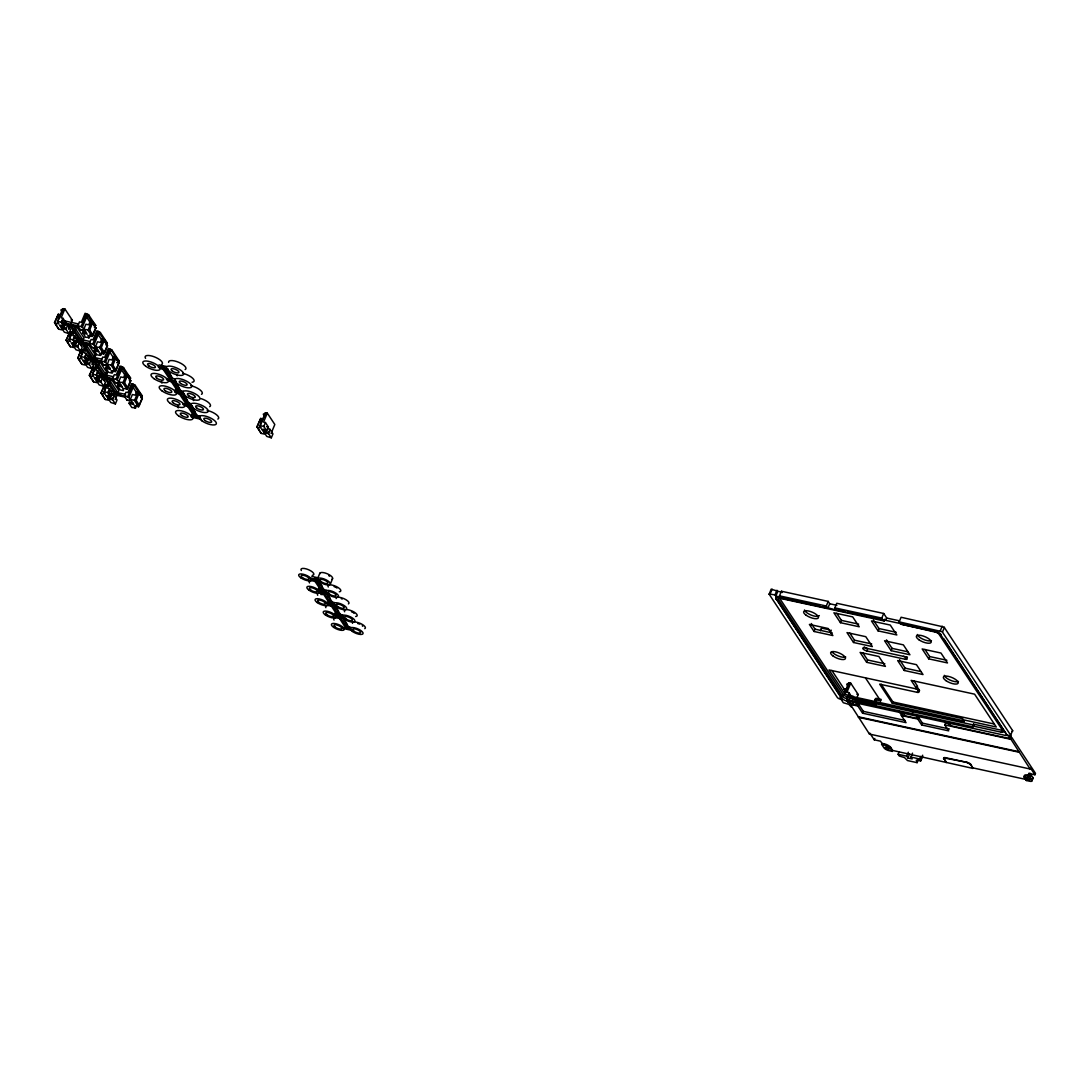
<?xml version="1.0" encoding="UTF-8"?>
<svg xmlns="http://www.w3.org/2000/svg" width="1090" height="1090" viewBox="0 0 1090 1090"><rect width="100%" height="100%" fill="white"/><g stroke="black" fill="none" stroke-linecap="round" stroke-linejoin="round"><path stroke-width="1.5" d="M67.471 325.065L70.55 329.698L68.915 333.622L66.177 329.48L67.471 325.065L65.591 324.656M79.093 342.642L82.172 347.274L80.537 351.198L77.799 347.056L79.093 342.642L75.578 341.865M90.47 334.725L89.257 337.628L85.361 337.205L82.758 331.755L86.273 332.518M90.715 360.218L93.781 364.85L92.16 368.774L89.407 364.632L90.715 360.218L87.186 359.441M94.312 350.748L94.38 349.331L97.896 350.108L98.781 351.729L94.312 350.748L96.983 354.781L100.266 355.49L102.079 352.302M102.337 377.794L105.403 382.427L103.768 386.351L101.029 382.209L102.337 377.794L100.457 377.385M105.934 368.325L109.136 359.373L111.957 359.986L113.483 356.335L114.886 356.634L118.987 362.834L115.336 371.595L111.112 370.668L111.889 373.066L108.591 372.358L105.934 368.325L110.403 369.306L109.518 367.684L105.989 366.908M113.96 395.37L117.025 400.003L115.39 403.927L112.652 399.785L113.96 395.37L110.431 394.594M117.556 385.901L117.611 384.484L121.14 385.26L122.026 386.882L117.556 385.901L120.213 389.934L123.511 390.642L122.72 388.244L126.958 389.171L127.871 387.836L130.745 380.914L126.508 374.224L125.105 373.911L123.579 377.562L120.758 376.949L118.633 382.059L124.519 382.754L127.394 375.846L126.508 374.224L122.87 382.985L126.958 389.171L130.609 380.41L129.192 380.097M129.179 403.477L129.233 402.06L132.762 402.837L133.648 404.458L129.179 403.477L131.836 407.51L135.732 407.933L134.343 405.821L138.58 406.747L142.368 398.49L138.13 391.8L136.727 391.487L135.201 395.139L132.381 394.526L130.255 399.635L136.141 400.33L139.016 393.422L138.13 391.8L134.479 400.561L138.58 406.747M269.884 429.256L272.963 433.902L271.328 437.826L268.59 433.684L269.884 429.256L268.017 428.847M82.459 329.779L85.034 330.924L80.565 329.957L77.826 325.801L79.461 321.891L81.341 322.299L85.088 313.307L88.781 314.833L86.614 317.081L90.048 322.286M94.026 325.011C100.171 327.681 87.922 319.547 88.59 316.005M96.656 348.5L92.187 347.533L89.448 343.391L91.083 339.467L92.963 339.876L96.71 330.883L100.403 332.409L98.223 334.657L101.67 339.862M106.248 342.287C111.017 347.056 99.381 334.848 100.212 333.581M110.403 369.306L108.046 365.45L103.809 365.109L101.07 360.967L102.705 357.043L104.586 357.452L108.319 348.459L112.025 349.985L109.845 352.233L113.292 357.438M117.257 360.163C119.75 358.951 119.137 362.997 116.725 362.629M122.026 386.882L119.668 383.026L115.431 382.685L112.679 378.53L114.327 374.619L116.208 375.028L119.941 366.036L123.647 367.562L121.467 369.81L124.9 375.014M128.879 377.74C135.024 380.41 122.775 372.276 123.456 368.733M133.648 404.458L131.291 400.602L127.053 400.262L124.314 396.12L125.936 392.196L127.816 392.604L131.563 383.612L135.269 385.138L133.089 387.386L136.523 392.591M141.114 395.016C145.869 399.798 134.247 387.577 135.078 386.31M68.915 333.622L64.365 332.205L62.961 330.107L58.737 329.18L54.5 322.49L58.288 314.233L59.705 314.547L58.179 318.198M58.288 314.233L54.65 322.994L58.874 323.921L57.484 321.809L62.852 308.906L64.882 308.92L72.403 320.297L68.67 329.289M57.484 321.809L63.465 308.606M64.882 308.92L61.135 317.912L63.016 318.321L65.25 321.7M63.016 318.321L61.381 322.231L64.051 326.264L65.999 322.831M80.537 351.198L75.973 349.781L74.583 347.683L70.359 346.756L66.122 340.066L69.91 331.81L71.327 332.123L69.801 335.774M69.91 331.81L66.272 340.571L70.496 341.497L69.106 339.385L73.33 329.248M69.106 339.385L73.302 330.488M73.616 326.373L76.504 326.496L72.758 335.488L74.638 335.897L76.872 339.276M74.638 335.897L73.003 339.808L75.66 343.841L77.622 340.407M58.097 321.523L81.123 326.523L86.492 313.62M83.78 329.33L85.906 324.221L88.726 324.834L90.238 321.182L92.541 323.103L89.653 330.025L83.78 329.33L82.39 327.218L87.759 314.315M80.905 345.366L84.025 337.873L76.504 326.496M92.16 368.774L87.595 367.357L86.205 365.259L81.982 364.332L77.88 358.147L80.619 350.721M81.423 353.351L82.935 349.699L81.532 349.386L77.88 358.147L82.118 359.073L80.728 356.961L84.952 346.824M88.644 337.914L89.843 335.052M80.728 356.961L86.71 343.759L88.113 344.072L95.648 355.449L91.901 364.442L93.781 364.85M85.62 350.067L84.38 353.065L86.26 353.473L88.494 356.852M86.873 347.07L88.113 344.072M93.004 335.107L95.893 328.185L91.655 321.482L88.004 330.243L92.091 336.442L93.004 335.107L89.653 330.025M86.26 353.473L84.625 357.397L87.282 361.417L89.244 357.983M69.719 339.099L92.732 344.099L98.114 331.197M95.402 346.906L97.528 341.797L100.335 342.41L101.861 338.758L104.15 340.68L101.275 347.601L95.402 346.906L93.999 344.794L99.381 331.891M103.768 386.351L99.217 384.933L97.828 382.835L93.604 381.909L89.366 375.219L93.154 366.962L94.558 367.276L93.045 370.927M93.154 366.962L89.503 375.723L93.74 376.649L92.337 374.538L96.56 364.401M92.337 374.538L96.533 365.641M96.465 361.648L99.735 361.648L96.002 370.641L97.882 371.05L100.117 374.429M104.626 352.683L107.515 345.762L103.278 339.058L99.626 347.819L103.714 354.018L104.626 352.683L101.275 347.601M97.882 371.05L96.247 374.974L98.904 378.993L100.866 375.56M81.341 356.675L104.354 361.676L109.736 348.773M98.808 377.017L96.574 381.241L94.435 378.026L99.612 378.557M117.57 362.52L118.987 362.834L115.336 371.595L111.248 365.395L114.886 356.634L115.772 358.269L112.897 365.177L107.011 364.482L105.621 362.37L111.003 349.468M104.15 380.519L107.27 373.025L99.735 361.648M115.39 403.927L110.839 402.51L109.45 400.411L105.226 399.485L100.975 392.795L104.776 384.538L106.18 384.852L104.667 388.503M104.776 384.538L101.125 393.299L105.362 394.226L103.959 392.114L108.183 381.977M103.959 392.114L108.155 383.217M112.502 372.78L113.701 369.878M108.482 379.102L111.357 379.225L107.624 388.217L109.49 388.626L111.739 392.005M109.49 388.626L107.869 392.55L110.526 396.569L111.235 396.133L106.057 395.602L108.196 398.817L112.652 399.785M92.95 374.252L115.976 379.252L121.358 366.349M118.633 382.059L117.243 379.947L122.625 367.044M115.145 399.594L118.892 390.602L111.357 379.225M104.572 391.828L127.598 396.828L132.98 383.925M130.255 399.635L128.865 397.537L134.247 384.62M135.133 408.219L136.318 405.357M139.179 405.289L142.218 397.986L140.814 397.673M271.328 437.826L266.778 436.409L265.388 434.31L261.15 433.384L256.913 426.694L260.701 418.437L262.118 418.751L260.592 422.402M260.701 418.437L257.063 427.198L261.287 428.125L259.897 426.013L265.265 413.096L267.295 413.124L274.816 424.501L271.083 433.493M259.897 426.013L265.878 412.81M267.295 413.124L263.548 422.103L265.429 422.511L268.413 427.035L266.464 430.468L261.995 429.487L264.121 432.703L268.59 433.684M266.464 430.468L263.794 426.435L265.429 422.511M317.558 578.722L319.861 573.19M330.27 584.24A6.935 2.425 22.6 0 0 321.782 578.272A6.935 2.425 22.6 0 0 319.683 581.937A6.935 2.425 22.6 0 0 330.27 584.24L332.573 578.708M769.131 594.336L771.121 589.213L782.225 592.47L781.394 591.23L779.486 595.849L780.304 597.088L775.835 596.107L775.017 594.868L769.036 594.036L837.311 697.464A2.671 0.94 22.6 0 0 840.472 699.208L842.543 699.153L776.162 598.751A5.6 1.962 22.6 0 1 779.377 597.225L819.857 606.026M770.194 593.832L772.115 589.213M775.017 594.868L776.938 590.262M775.835 596.107L777.756 591.502M842.352 699.617L776.162 598.751M775.971 599.214A5.6 1.962 22.6 0 1 779.187 597.688L779.377 597.225M814.067 631.478L809.407 624.42L828.196 628.508L832.869 635.565L814.067 631.478L815.034 629.175L811.301 623.534M828.209 601.408L829.763 603.765L827.76 608.247L826.288 606.026L828.209 601.408L781.394 591.23M820.443 630.674L821.547 628.113L829.694 629.843M821.86 628.14L820.416 630.51M847.843 612.117L883.445 619.856L836.316 610.114L834.845 607.879L836.766 603.274L883.704 613.479L886.729 618.057L899.373 620.809M836.316 610.114L827.964 607.784M831.261 630.183L830.294 632.5L831.03 632.813M840.445 622.69L833.904 612.798L852.693 616.885L859.233 626.777L840.445 622.69L841.412 620.387L836.725 613.316M853.538 642.5L846.998 632.595L865.787 636.683L872.327 646.588L853.538 642.5L854.492 640.198L849.819 633.127M844.518 691.224L845.54 688.785L843.592 688.894M1003.413 730.477A3.202 1.117 22.6 0 1 1002.146 730.368L973.479 724.128L972.716 725.981L973.37 726.962L846.985 699.48L846.331 698.499A3.202 1.117 22.6 0 1 842.529 696.401L843.306 694.548L779.05 597.375M845.131 691.714L848.688 683.144L850.718 683.158L858.239 694.548L856.999 697.545M845.131 692.899L849.301 682.858M844.995 694.071L829.04 669.941L915.954 688.839L916.908 686.537L919.374 690.243L918.788 691.632A2.671 0.94 22.6 0 1 917.262 692.354L879.671 684.179L892.356 703.363L962.838 718.692L963.928 721.839L848.81 696.81L848.156 695.829A2.671 0.94 22.6 0 0 844.995 694.071L845.949 691.769L831.874 670.473M850.718 683.158L846.971 692.15L848.851 692.559L851.835 697.082M846.331 698.499L847.094 696.646A3.202 1.117 22.6 0 1 843.306 694.548M907.48 657.052A3.202 1.117 22.6 0 1 906.199 656.957L864.751 647.91A3.202 1.117 22.6 0 0 862.926 648.782A3.202 1.117 22.6 0 0 866.727 650.88L867.681 648.577A3.202 1.117 22.6 0 1 864.234 646.874M848.156 695.829L849.124 693.513A2.671 0.94 22.6 0 0 845.949 691.769M846.985 699.48L847.761 697.641L847.094 696.646M848.81 696.81L849.205 695.897L964.309 720.926M883.254 620.319L881.783 618.085L883.704 613.479M849.628 698.05L850.595 695.747L849.124 693.513M850.513 702.968L848.156 702.464L849.246 699.848M878.036 630.865L871.482 620.973L890.271 625.061L896.825 634.952L878.036 630.865L878.99 628.562L873.376 620.074M866.632 662.311L860.092 652.406L878.881 656.493L885.421 666.385L866.632 662.311L867.586 659.995L862.912 652.924M842.529 696.401L778.287 599.214A3.202 1.117 22.6 0 1 780.113 598.342L884.181 620.973L884.944 619.12L885.775 620.36L901.566 623.807M885.775 620.36L886.729 618.057M848.088 700.284L849.696 702.737A2.671 0.94 22.6 0 0 852.871 704.481L853.443 703.105M852.871 704.481L855.691 705.094A2.671 0.94 22.6 0 0 857.217 704.372L857.789 702.982A2.671 0.94 22.6 0 1 857.094 703.813M902.07 713.623L901.307 715.476L906.049 722.656L862.585 713.201L857.844 706.02L858.607 704.181L863.362 711.361L905.204 720.463M1030.118 768.995L1011.002 739.333L1011.779 737.48L1035.5 773.369L1034.928 774.758L1030.513 768.069L1030.118 768.995L869.439 734.061L850.323 704.385L857.844 706.02M899.168 621.872L901.089 617.253L944.063 627.063L1012.583 730.545L1010.675 735.164A2.671 0.94 22.6 0 1 1009.136 735.886L1007.255 735.477L940.888 635.075A5.6 1.962 22.6 0 0 934.225 631.396L900.64 624.093L899.168 621.872L942.142 631.682L1010.675 735.164M862.585 713.201L863.362 711.361M900.64 624.093L935.152 632.05A3.202 1.117 22.6 0 1 938.953 634.148L1003.209 731.336A3.202 1.117 22.6 0 1 1001.369 732.207L972.716 725.981M891.13 650.676L884.576 640.77L903.365 644.858L909.918 654.763L891.13 650.676L892.083 648.373L886.47 639.885M874.861 700.625L875.433 699.235A2.671 0.94 22.6 0 1 876.96 698.513L881.183 699.426L880.611 700.816L876.387 699.889A2.671 0.94 22.6 0 0 874.861 700.625L875.515 701.606M876.387 699.889L876.96 698.513M876.074 704.726L854.342 699.494M869.439 734.061L869.834 733.134L874.248 739.81L880.543 741.186L881.974 743.353L884.331 743.857A5.327 1.867 22.6 0 1 890.653 747.359L892.71 750.451L972.893 768.396L970.631 764.226A2.671 0.94 22.6 0 0 967.47 762.469L945.384 757.673A2.671 0.94 22.6 0 0 943.858 758.395L946.12 762.578M866.727 650.88L905.245 659.259L906.199 656.957M874.248 739.81L874.82 738.434M904.223 670.473L897.67 660.581L916.458 664.668L923.012 674.56L904.223 670.473L905.177 668.17L899.563 659.682M892.356 703.363L892.942 701.987L881.156 684.166M892.71 750.451L892.315 751.378L889.031 750.656A4.265 1.499 22.6 0 1 883.963 747.863L881.592 744.279L881.974 743.353M881.592 744.279L883.936 744.783L884.331 743.857M934.225 631.396L934.416 630.947A5.6 1.962 22.6 0 1 935.411 631.205M892.315 751.378L890.271 748.285L890.653 747.359M899.059 711.375L900.681 713.814A2.671 0.94 22.6 0 0 903.842 715.571L904.414 714.182M940.275 630.81L942.196 626.205M928.707 658.851L922.167 648.945L940.956 653.033L947.496 662.938L928.707 658.851L929.675 656.548L924.988 649.463M915.954 688.839L917.521 686.237L913.924 680.8M940.888 635.075L941.079 634.612A5.6 1.962 22.6 0 0 940.643 634.08M917.262 692.354L917.835 690.978M942.496 632.037L944.417 627.418M912.494 712.642L912.78 711.947M922.658 756.405L920.873 760.711L916.268 760.139L917.126 762.659L907.493 760.561L904.509 757.591L899.25 756.024L898.106 754.28L899.196 751.664M950.494 724.155L945.534 723.079L944.758 724.918L948.695 730.859L921.677 724.986L917.753 719.046L918.516 717.206L922.44 723.147L949.458 729.019M912.548 753.149L910.913 757.073L912.139 758.926L907.916 758L906.689 756.147L908.311 752.223M907.916 758L909.537 754.089M921.677 724.986L922.44 723.147M917.126 762.659L918.339 759.73M920.873 760.711L919.715 758.981L920.805 756.365M920.26 761.011L922.671 755.207M1010.267 737.113A2.671 0.94 22.6 0 0 1010.961 736.295L1010.375 737.671A2.671 0.94 22.6 0 1 1008.85 738.407L952.006 726.035A2.671 0.94 22.6 0 1 948.831 724.291L949.404 722.902M943.668 758.858A2.671 0.94 22.6 0 1 945.194 758.136L945.384 757.673M945.194 758.136L967.47 762.469M972.893 768.396L970.631 764.226M1001.369 732.207L1002.146 730.368M1007.255 735.477L943.872 638.863M1008.85 738.407L1009.422 737.017M1024.273 777.415L1024.654 776.502A5.327 1.867 22.6 0 1 1027.707 775.045L1030.064 775.549L1029.682 776.475L1032.053 780.058A4.265 1.499 22.6 0 1 1029.6 781.23L1026.317 780.508L1024.273 777.415A5.327 1.867 22.6 0 1 1027.325 775.971L1029.682 776.475M1027.325 775.971L1027.707 775.045M1026.317 780.508L1026.698 779.595L973.084 767.932M1032.053 780.058L1033.007 777.756L1029.968 773.151M64.051 326.264L59.582 325.283L61.708 328.512L62.702 327.286L66.231 328.063M75.66 343.841L71.204 342.859L73.33 346.089L74.324 344.876L77.853 345.639M87.99 360.981L82.826 360.436L84.952 363.665L85.947 362.452L89.475 363.215M108.196 398.817L109.191 397.605L112.706 398.368M264.121 432.703L265.115 431.49L268.644 432.267M84.516 344.331L86.71 343.759M80.565 329.957L81.287 329.534M92.187 347.533L96.424 347.873L98.781 351.729M103.809 365.109L106.874 365.191M115.431 382.685L118.497 382.767M127.053 400.262L127.762 399.839M261.995 429.487L267.173 430.032M62.852 308.906L60.877 309.982L61.708 311.672M71 319.997L72.403 320.297M78.589 323.962L62.144 320.378L62.798 321.373M94.34 327.368L95.743 327.681L92.091 336.442L87.868 335.516L89.257 337.628M62.035 323.212L78.48 326.796M62.402 325.324L64.76 325.828M61.708 328.512L66.177 329.48M82.704 333.172L87.159 334.153L84.802 330.297M73.779 337.968L90.211 341.538M105.948 344.944L107.365 345.257L103.714 354.018L99.49 353.092L100.88 355.204M73.657 340.802L90.102 344.372L89.448 343.391M74.025 342.9L76.382 343.404M73.33 346.089L77.799 347.056M158.977 364.864L166.797 366.567M161.197 366.199L164.317 366.88M94.244 355.149L95.648 355.449M85.388 355.544L90.32 356.621M93.617 357.329L101.833 359.114M94.271 358.324L97.555 359.032M85.279 358.378L101.724 361.948M171.852 378.257L174.986 378.939M82.826 360.436L87.282 361.417M84.952 363.665L89.407 364.632M105.866 372.726L107.27 373.025M175.34 389.62L183.161 391.324M97.01 373.107L113.442 376.69M96.887 375.941L113.333 379.524M265.265 413.096L263.29 414.186L264.121 415.876M94.435 378.026L98.904 378.993M101.084 380.792L97.569 380.029L96.097 377.794M96.574 381.241L101.029 382.209M188.216 403.014L191.35 403.695M117.516 393.476L120.799 394.199M266.532 426.626L268.413 427.035M260.51 425.727L263.794 426.435M108.523 393.531L124.969 397.114M106.057 395.602L110.526 396.569M191.704 414.377L199.538 416.08M197.058 416.38L200.192 417.061M829.763 603.765L836.902 605.318M779.486 595.849L826.288 606.026M834.845 607.879L881.783 618.085M823.1 606.735L826.343 607.443M838.128 610.005L844.6 611.408M902.425 623.984L920.028 627.813M923.23 628.508L934.416 630.947M779.187 597.688L827.76 608.247M841.412 620.387L858.634 624.134M878.99 628.562L896.212 632.309M815.034 629.175L832.256 632.922M854.492 640.198L871.727 643.945M892.083 648.373L907.738 651.779M929.675 656.548L946.897 660.281M867.586 659.995L884.821 663.742M905.177 668.17L920.832 671.576M848.688 683.144L846.712 684.22L847.543 685.91M856.835 694.235L858.239 694.548M892.942 701.987L993.93 723.951M311.822 576.419L318.089 577.782M314.669 577.891L316.55 578.299M962.443 719.618L996.274 726.975L974.596 694.167L911.158 680.378L916.567 688.553M850.595 695.747L853.416 696.36L852.775 699.153M847.761 697.641L974.133 725.123L973.479 724.128M842.543 699.153L845.309 700.611L1005.988 735.546L1007.446 735.014M850.214 700.993L846.685 700.23L848.156 702.464M903.842 715.571L915.586 718.119A2.671 0.94 22.6 0 0 917.126 717.397L917.698 716.007A2.671 0.94 22.6 0 1 917.003 716.839M318.444 588.464L326.278 590.167M901.307 715.476L917.753 719.046M944.758 724.918L1011.002 739.333M328.199 601.176L334.453 602.538M858.552 716.825L1019.232 751.759M858.361 717.288L1019.041 752.223M334.807 613.207L342.642 614.91M1034.928 774.758L1028.633 773.382L1030.064 775.549M346.756 626.409L350.83 627.295M898.106 754.28L906.689 756.147M910.913 757.073L919.715 758.981M851.467 707.151L848.81 704.344L843.306 702.723L839.954 697.654M81.123 326.523L82.39 327.218M92.732 344.099L93.999 344.794M104.354 361.676L105.621 362.37M115.976 379.252L117.243 379.947M127.598 396.828L128.865 397.537M1008.768 735.232L1010.375 737.671M1024.654 776.502L1026.017 778.56M883.445 619.856L884.181 620.973M947.21 721.839L948.831 724.291M916.336 687.913L918.788 691.632M943.858 758.395L946.311 762.114M865.596 678.103L880.611 700.816M855.596 701.919L857.217 704.372M849.205 695.897L850.023 697.123M263.644 429.269L265.115 431.49M256.913 426.694L261.15 433.384M318.389 581.065L348.637 626.818L347.86 628.658L315.787 580.139M313.906 579.73L345.98 628.249M166.184 368.461L172.602 378.175M174.427 380.941L197.345 415.603L196.568 417.443L164.495 368.924M162.614 368.515L194.688 417.034M88.862 315.173L95.729 325.569M100.484 332.75L107.351 343.146M112.107 350.326L118.974 360.722M123.715 367.902L130.596 378.298M135.337 385.479L142.218 395.874M111.834 351.157L118.701 361.553M92.541 323.103L95.893 328.185M104.15 340.68L107.515 345.762M115.772 358.269L119.123 363.338M127.394 375.846L130.745 380.914M139.016 393.422L142.368 398.49M90.238 321.182L91.873 323.662M101.861 338.758L103.495 341.238M112.897 365.177L116.248 370.259M124.519 382.754L127.871 387.836M136.141 400.33L139.493 405.412M125.732 395.261L125.078 394.28L108.632 390.697L109.286 391.692M72.894 324.779L83.181 340.325M85.061 343.159L117.802 392.645L117.039 394.485L71.191 325.202M69.31 324.793L115.159 394.076M61.231 325.065L62.702 327.286M72.853 342.642L74.324 344.876M84.475 360.218L85.947 362.452M107.719 395.37L109.191 397.605M54.5 322.49L58.737 329.18M66.122 340.066L70.359 346.756M77.744 357.643L81.982 364.332M89.366 375.219L93.604 381.909M100.975 392.795L105.226 399.485M1033.007 777.756A4.265 1.499 22.6 0 1 1031.903 779.091M883.936 744.783A5.327 1.867 22.6 0 1 890.271 748.285M967.28 762.932A2.671 0.94 22.6 0 1 970.441 764.676M1028.17 776.911A2.289 0.804 22.6 0 1 1027.707 776.625M1030.5 776.312A2.289 0.804 22.6 0 1 1030.868 776.625M887.737 746.514A2.289 0.804 22.6 0 1 886.742 745.969M301.317 570.533A6.935 2.425 22.6 0 1 308.634 569.743A6.935 2.425 22.6 0 1 312.326 575.316M309.505 582.918A6.935 2.425 22.6 0 1 316.822 582.115M318.43 582.905A6.935 2.425 22.6 0 1 321.959 587.006M320.773 594.5A4.265 1.499 22.6 0 1 322.477 594.636M328.022 596.162A6.935 2.425 22.6 0 1 329.616 599.841M317.68 595.29A6.935 2.425 22.6 0 1 323.321 593.859M334.793 607.661A6.935 2.425 22.6 0 1 337.805 612.212M325.869 607.675A6.935 2.425 22.6 0 1 331.496 606.231M344.385 620.919A6.935 2.425 22.6 0 1 345.98 624.584M334.058 620.047A6.935 2.425 22.6 0 1 334.33 618.166M335.257 617.921A6.935 2.425 22.6 0 1 339.685 618.616M328.826 575.67A4.265 1.499 22.6 0 1 329.507 576.229M319.765 573.831A6.935 2.425 22.6 0 1 327.436 573.831A6.935 2.425 22.6 0 1 332.041 579.172M334.112 586.624A4.265 1.499 22.6 0 1 335.148 587.019M336.129 587.51A4.265 1.499 22.6 0 1 337.001 588.041M340.23 591.543A6.935 2.425 22.6 0 1 339.303 591.775M328.294 587.006A6.935 2.425 22.6 0 1 333.922 585.562A6.935 2.425 22.6 0 1 340.761 591.093M341.279 598.723A4.265 1.499 22.6 0 1 342.287 599.01M336.129 598.587A6.935 2.425 22.6 0 1 343.8 598.587A6.935 2.425 22.6 0 1 348.405 603.914M351.511 611.776A4.265 1.499 22.6 0 1 352.506 612.267M353.364 612.798A4.265 1.499 22.6 0 1 354.059 613.357M344.658 611.763A6.935 2.425 22.6 0 1 351.975 610.959A6.935 2.425 22.6 0 1 355.667 616.531M357.643 623.48A4.265 1.499 22.6 0 1 359.7 624.161M362.248 625.742A4.265 1.499 22.6 0 1 362.711 626.273M354.059 622.009A6.935 2.425 22.6 0 1 362.507 624.556A6.935 2.425 22.6 0 1 364.769 628.671M352.506 623.344A6.935 2.425 22.6 0 1 353.133 622.24M177.697 393.544A9.333 3.27 22.6 0 1 179.973 394.417M184.019 396.651A9.333 3.27 22.6 0 1 186.894 400.984M178.297 407.864A9.333 3.27 22.6 0 1 177.97 405.93M185.886 405.93A9.333 3.27 22.6 0 1 188.148 406.788M192.208 409.036A9.333 3.27 22.6 0 1 195.069 413.355M161.933 383.108A9.333 3.27 22.6 0 1 161.606 381.173M169.509 381.173A9.333 3.27 22.6 0 1 171.784 382.031M175.844 384.28A9.333 3.27 22.6 0 1 178.706 388.612M145.57 358.351A9.333 3.27 22.6 0 1 154.29 356.825A9.333 3.27 22.6 0 1 161.62 364.469M161.334 368.788A9.333 3.27 22.6 0 1 163.595 369.66M167.656 371.894A9.333 3.27 22.6 0 1 170.517 376.227M201.187 398.654A9.333 3.27 22.6 0 1 209.661 406.706M193.611 400.589A9.333 3.27 22.6 0 1 193.271 398.668M207.141 410.426A9.333 3.27 22.6 0 1 216.515 414.745A9.333 3.27 22.6 0 1 217.85 419.078M190.777 385.669A9.333 3.27 22.6 0 1 200.138 389.988A9.333 3.27 22.6 0 1 201.487 394.321M168.596 362.398A9.333 3.27 22.6 0 1 178.91 362.384A9.333 3.27 22.6 0 1 185.123 369.578M182.602 373.284A9.333 3.27 22.6 0 1 192.658 378.23A9.333 3.27 22.6 0 1 192.058 382.263M177.234 375.832A9.333 3.27 22.6 0 1 176.784 374.769M903.283 656.289A3.202 1.117 22.6 0 1 907.084 658.387A3.202 1.117 22.6 0 1 905.245 659.259M819.326 615.591A7.998 2.807 22.6 0 1 811.559 615.25A7.998 2.807 22.6 0 1 804.543 609.964M931.46 640.634A7.998 2.807 22.6 0 1 923.353 639.367A7.998 2.807 22.6 0 1 917.303 634.475M958.464 681.482A7.998 2.807 22.6 0 1 950.357 680.215A7.998 2.807 22.6 0 1 944.308 675.323M845.717 656.957A7.998 2.807 22.6 0 1 838.564 656.098A7.998 2.807 22.6 0 1 831.943 651.725M1012.583 730.545A2.671 0.94 22.6 0 1 1012.12 731.363M919.374 690.243A2.671 0.94 22.6 0 1 918.679 691.074M936.446 631.546A5.6 1.962 22.6 0 1 938.408 632.459M939.294 632.99A5.6 1.962 22.6 0 1 940.043 633.535M167.601 368.747L158.2 366.703L158.854 367.698L168.255 369.742L167.601 368.747M175.776 381.132L166.389 379.088L167.042 380.069L176.444 382.113L175.776 381.132M183.965 393.504L174.564 391.46L175.218 392.455L184.619 394.498L183.965 393.504M192.153 405.889L182.752 403.845L183.406 404.826L192.807 406.87L192.153 405.889M200.328 418.26L190.941 416.217L191.595 417.211L200.982 419.255L200.328 418.26M318.893 579.962L309.492 577.918L310.146 578.913L319.547 580.956L318.893 579.962M327.068 592.347L317.68 590.303L318.334 591.298L327.722 593.341L327.068 592.347M335.257 604.718L325.856 602.675L326.51 603.669L335.911 605.713L335.257 604.718M343.445 617.104L334.044 615.06L334.698 616.054L344.099 618.085L343.445 617.104M351.62 629.475L342.233 627.431L342.887 628.426L352.274 630.47L351.62 629.475M1026.739 778.928A2.289 0.804 22.6 0 0 1030.241 779.691A2.289 0.804 22.6 0 0 1027.434 777.715A2.289 0.804 22.6 0 0 1026.739 778.928M885.775 748.271A2.289 0.804 22.6 0 0 889.276 749.034A2.289 0.804 22.6 0 0 886.47 747.059A2.289 0.804 22.6 0 0 885.775 748.271M302.516 577.686A4.265 1.499 22.6 0 0 309.029 579.09A4.265 1.499 22.6 0 0 303.81 575.411A4.265 1.499 22.6 0 0 302.516 577.686M300.894 577.864A6.935 2.425 22.6 0 0 311.481 580.153A6.935 2.425 22.6 0 0 302.993 574.185A6.935 2.425 22.6 0 0 300.894 577.864M310.704 590.058A4.265 1.499 22.6 0 0 317.217 591.475A4.265 1.499 22.6 0 0 311.999 587.796A4.265 1.499 22.6 0 0 310.704 590.058M309.083 590.235A6.935 2.425 22.6 0 0 319.656 592.538A6.935 2.425 22.6 0 0 311.181 586.556A6.935 2.425 22.6 0 0 309.083 590.235M318.893 602.429A4.265 1.499 22.6 0 0 325.392 603.846A4.265 1.499 22.6 0 0 320.174 600.168A4.265 1.499 22.6 0 0 318.893 602.429M317.258 602.606A6.935 2.425 22.6 0 0 327.845 604.909A6.935 2.425 22.6 0 0 319.356 598.941A6.935 2.425 22.6 0 0 317.258 602.606M327.068 614.815A4.265 1.499 22.6 0 0 333.581 616.231A4.265 1.499 22.6 0 0 328.363 612.553A4.265 1.499 22.6 0 0 327.068 614.815M325.447 614.992A6.935 2.425 22.6 0 0 336.02 617.294A6.935 2.425 22.6 0 0 327.545 611.313A6.935 2.425 22.6 0 0 325.447 614.992M335.257 627.186A4.265 1.499 22.6 0 0 341.769 628.603A4.265 1.499 22.6 0 0 336.551 624.924A4.265 1.499 22.6 0 0 335.257 627.186M333.635 627.363A6.935 2.425 22.6 0 0 344.208 629.666A6.935 2.425 22.6 0 0 335.734 623.684A6.935 2.425 22.6 0 0 333.635 627.363M321.318 581.76A4.265 1.499 22.6 0 0 327.831 583.177A4.265 1.499 22.6 0 0 322.613 579.499A4.265 1.499 22.6 0 0 321.318 581.76M329.493 594.145A4.265 1.499 22.6 0 0 336.006 595.562A4.265 1.499 22.6 0 0 330.788 591.884A4.265 1.499 22.6 0 0 329.493 594.145M327.872 594.322A6.935 2.425 22.6 0 0 338.445 596.625A6.935 2.425 22.6 0 0 329.97 590.644A6.935 2.425 22.6 0 0 327.872 594.322M337.682 606.517A4.265 1.499 22.6 0 0 344.195 607.934A4.265 1.499 22.6 0 0 338.976 604.255A4.265 1.499 22.6 0 0 337.682 606.517M336.061 606.694A6.935 2.425 22.6 0 0 346.634 608.997A6.935 2.425 22.6 0 0 338.159 603.015A6.935 2.425 22.6 0 0 336.061 606.694M345.871 618.902A4.265 1.499 22.6 0 0 352.37 620.319A4.265 1.499 22.6 0 0 347.151 616.64A4.265 1.499 22.6 0 0 345.871 618.902M344.236 619.079A6.935 2.425 22.6 0 0 354.822 621.382A6.935 2.425 22.6 0 0 346.334 615.4A6.935 2.425 22.6 0 0 344.236 619.079M354.046 631.274A4.265 1.499 22.6 0 0 360.558 632.691A4.265 1.499 22.6 0 0 355.34 629.012A4.265 1.499 22.6 0 0 354.046 631.274M352.424 631.451A6.935 2.425 22.6 0 0 362.997 633.753A6.935 2.425 22.6 0 0 354.522 627.772A6.935 2.425 22.6 0 0 352.424 631.451M170.34 403.423A9.333 3.27 22.6 0 0 184.591 406.516A9.333 3.27 22.6 0 0 173.174 398.477A9.333 3.27 22.6 0 0 170.34 403.423M173.433 403.082A4.265 1.499 22.6 0 0 179.945 404.499A4.265 1.499 22.6 0 0 174.727 400.82A4.265 1.499 22.6 0 0 173.433 403.082M178.528 415.794A9.333 3.27 22.6 0 0 192.766 418.901A9.333 3.27 22.6 0 0 181.349 410.848A9.333 3.27 22.6 0 0 178.528 415.794M181.621 415.467A4.265 1.499 22.6 0 0 188.12 416.884A4.265 1.499 22.6 0 0 182.902 413.205A4.265 1.499 22.6 0 0 181.621 415.467M162.165 391.038A9.333 3.27 22.6 0 0 176.403 394.144A9.333 3.27 22.6 0 0 164.985 386.092A9.333 3.27 22.6 0 0 162.165 391.038M165.244 390.711A4.265 1.499 22.6 0 0 171.757 392.128A4.265 1.499 22.6 0 0 166.538 388.449A4.265 1.499 22.6 0 0 165.244 390.711M145.801 366.294A9.333 3.27 22.6 0 0 160.039 369.387A9.333 3.27 22.6 0 0 148.621 361.335A9.333 3.27 22.6 0 0 145.801 366.294M148.88 365.954A4.265 1.499 22.6 0 0 155.393 367.371A4.265 1.499 22.6 0 0 150.175 363.692A4.265 1.499 22.6 0 0 148.88 365.954M153.976 378.666A9.333 3.27 22.6 0 0 168.214 381.759A9.333 3.27 22.6 0 0 156.797 373.72A9.333 3.27 22.6 0 0 153.976 378.666M157.069 378.325A4.265 1.499 22.6 0 0 163.582 379.742A4.265 1.499 22.6 0 0 158.363 376.064A4.265 1.499 22.6 0 0 157.069 378.325M193.829 408.532A9.333 3.27 22.6 0 0 208.081 411.625A9.333 3.27 22.6 0 0 196.663 403.572A9.333 3.27 22.6 0 0 193.829 408.532M196.922 408.191A4.265 1.499 22.6 0 0 203.435 409.608A4.265 1.499 22.6 0 0 198.216 405.93A4.265 1.499 22.6 0 0 196.922 408.191M202.018 420.904A9.333 3.27 22.6 0 0 216.256 424.01A9.333 3.27 22.6 0 0 204.838 415.958A9.333 3.27 22.6 0 0 202.018 420.904M205.111 420.577A4.265 1.499 22.6 0 0 211.61 421.994A4.265 1.499 22.6 0 0 206.391 418.315A4.265 1.499 22.6 0 0 205.111 420.577M185.654 396.147A9.333 3.27 22.6 0 0 199.892 399.253A9.333 3.27 22.6 0 0 188.475 391.201A9.333 3.27 22.6 0 0 185.654 396.147M188.734 395.82A4.265 1.499 22.6 0 0 195.246 397.237A4.265 1.499 22.6 0 0 190.028 393.558A4.265 1.499 22.6 0 0 188.734 395.82M169.291 371.39A9.333 3.27 22.6 0 0 183.529 374.497A9.333 3.27 22.6 0 0 172.111 366.444A9.333 3.27 22.6 0 0 169.291 371.39M172.37 371.063A4.265 1.499 22.6 0 0 178.883 372.48A4.265 1.499 22.6 0 0 173.664 368.802A4.265 1.499 22.6 0 0 172.37 371.063M177.466 383.775A9.333 3.27 22.6 0 0 191.704 386.868A9.333 3.27 22.6 0 0 180.3 378.83A9.333 3.27 22.6 0 0 177.466 383.775M180.559 383.435A4.265 1.499 22.6 0 0 187.071 384.852A4.265 1.499 22.6 0 0 181.853 381.173A4.265 1.499 22.6 0 0 180.559 383.435M806.15 615.237A7.998 2.807 22.6 0 0 818.358 617.894A7.998 2.807 22.6 0 0 808.576 611A7.998 2.807 22.6 0 0 806.15 615.237M918.911 639.762A7.998 2.807 22.6 0 0 931.119 642.419A7.998 2.807 22.6 0 0 921.336 635.511A7.998 2.807 22.6 0 0 918.911 639.762M945.916 680.61A7.998 2.807 22.6 0 0 958.124 683.253A7.998 2.807 22.6 0 0 948.341 676.359A7.998 2.807 22.6 0 0 945.916 680.61M833.155 656.085A7.998 2.807 22.6 0 0 845.363 658.742A7.998 2.807 22.6 0 0 835.58 651.847A7.998 2.807 22.6 0 0 833.155 656.085"/></g></svg>
